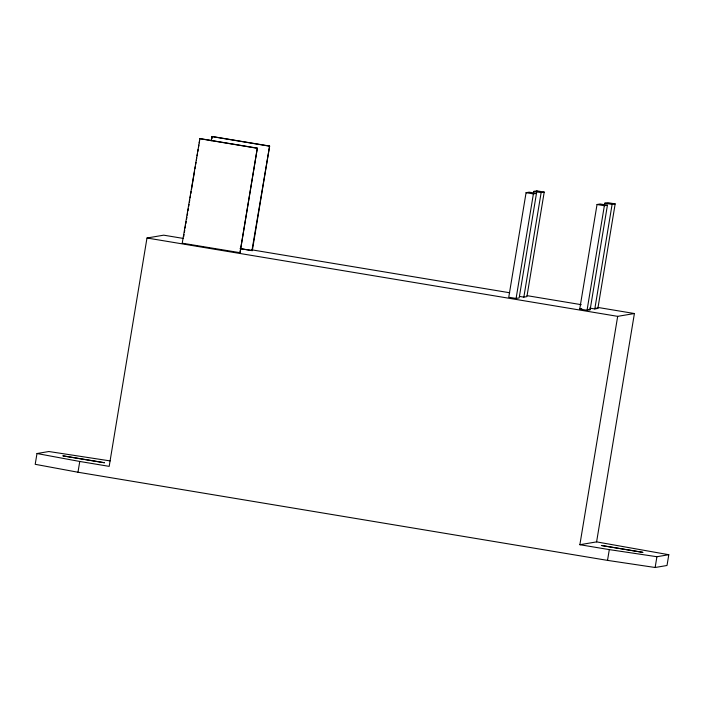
<?xml version="1.0" encoding="UTF-8"?>
<svg xmlns="http://www.w3.org/2000/svg" width="704" height="704" viewBox="0 0 704 704"><rect width="100%" height="100%" fill="white"/><g stroke="black" fill="none" stroke-linecap="round" stroke-linejoin="round"><path stroke-width="1.06" d="M110.141 460.909L48.866 451.519L36.986 453.534L35.2 464.306L77.977 472.234L607.517 560.384L655.134 567.494L667.014 565.488L668.8 554.717L596.596 541.886L579.876 544.711L617.681 316.351L634.401 313.526L596.596 541.886M77.977 472.234L79.763 461.463L36.986 453.534M183.234 238.418L163.706 235.171L146.986 238.005L109.182 466.365L79.763 461.463M240.02 252.683L182.23 243.188L199.927 138.582L257.33 148.139L240.02 252.683L257.33 148.139M183.691 236.658L184.043 234.502M184.404 232.346L184.756 230.19M185.117 228.034L185.469 225.878M185.83 223.722L186.19 221.575M186.542 219.419L186.903 217.263M187.255 215.107L187.616 212.951M187.968 210.795L188.329 208.639M188.681 206.483L189.042 204.327M189.402 202.171L189.754 200.015M190.115 197.859L190.467 195.703M190.828 193.547L191.18 191.391M191.541 189.235L194.577 170.914M194.929 168.758L195.29 166.61M195.642 164.454L196.002 162.298M196.354 160.142L196.715 157.986M197.067 155.83L197.428 153.674M197.78 151.518L198.141 149.362M198.502 147.206L198.854 145.05M199.214 142.894L199.566 140.738M211.112 140.879L212.221 136.506L269.623 146.054L252.314 250.598L240.011 248.679M211.869 138.662L212.221 136.506M251.926 250.668L269.623 146.054M526.073 192.694L508.763 297.238L516.094 298.452L519.165 297.933L536.474 193.389L529.144 192.174L526.073 192.694L533.394 193.908L536.474 193.389M516.094 298.452L533.394 193.908M533.465 193.538L533.817 191.382L536.897 190.863L544.218 192.078L526.909 296.622L523.838 297.141L519.649 296.446M536.536 193.019L536.897 190.863M523.838 297.141L541.138 192.597L544.218 192.078M579.726 309.047L597.036 204.503L600.107 203.984L607.429 205.207L590.128 309.742L587.048 310.262L579.726 309.047L581.777 308.695M587.048 310.262L604.358 205.726L607.429 205.207M604.428 205.348L604.78 203.192L607.851 202.673L615.173 203.896L597.872 308.431L594.801 308.95L589.565 308.079M594.801 308.95L612.102 204.415L615.173 203.896M607.517 560.384L609.303 549.613L656.92 556.723L668.8 554.717M655.134 567.494L656.92 556.723M211.834 136.567L269.227 146.124M533.817 191.382L541.138 192.597M604.78 203.192L612.102 204.415M597.036 204.503L604.358 205.726M199.531 138.653L256.934 148.21M251.557 249.797L509.678 292.758M527.032 295.654L581.258 304.674M597.529 307.384L634.401 313.526M241.49 248.794L252.314 250.598M595.778 308.088L597.872 308.431M588.034 309.399L590.128 309.742M146.986 238.005L617.681 316.351M579.876 544.711L609.303 549.613M62.99 455.866L104.412 462.73L62.99 455.866M601.392 545.486L642.805 552.35L601.392 545.486"/></g></svg>
